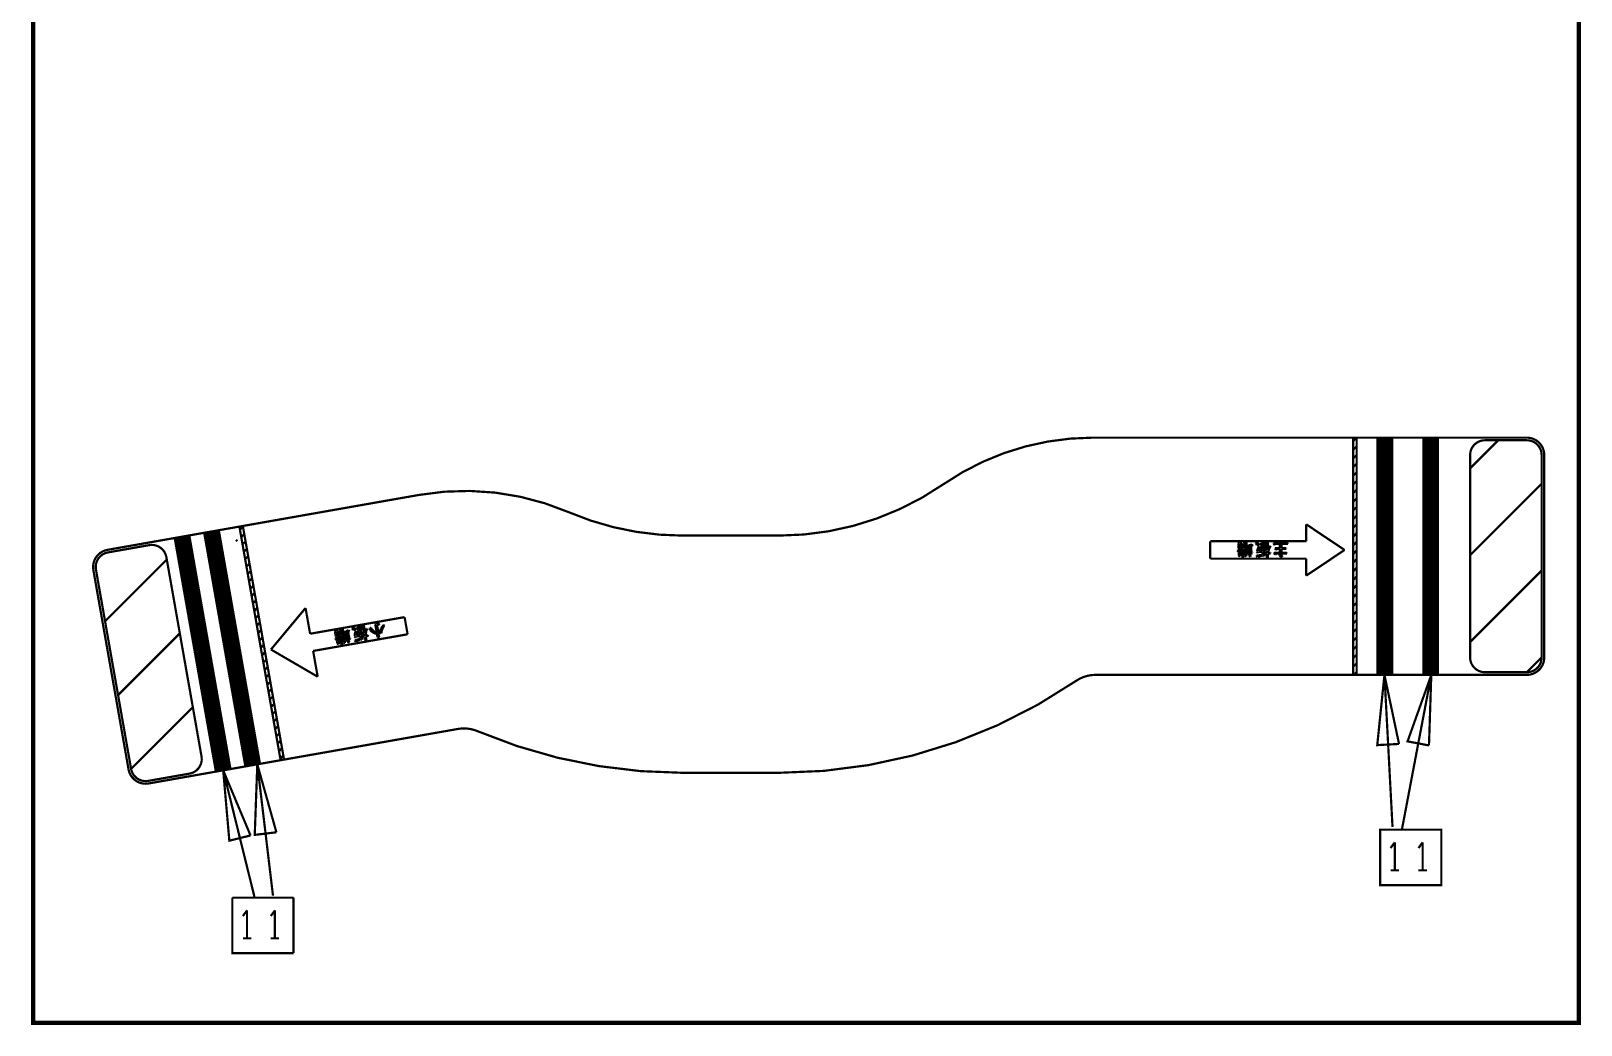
# Model space of a CAD drawing. Header units: millimetres. Extents: x 3885 to 4350, y -149 to 182.
# Drawn here: x 4070.6 to 4159.5, y -80.2 to -23.3 of the extents above; entities that cross this region are included whole.
import ezdxf

# ---------------------------------------------------------------- set-up
doc = ezdxf.new("R2010")
doc.units = ezdxf.units.MM
doc.header["$LTSCALE"] = 23.1
doc.layers.get('0').update_dxf_attribs({"linetype": 'CONTINUOUS'})

msp = doc.modelspace()

# ---------------------------------------------------------------- linework, layer by layer
for points, const_width in [([(4070.768, 45.989), (4159.372, 45.989), (4159.372, -80.121), (4070.768, -80.121)], 0.254), ([(4151.492, -72.228), (4147.982, -72.228), (4147.982, -69.047), (4151.492, -69.047)], 0.127)]:
    msp.add_lwpolyline(points, close=True, dxfattribs=dict(const_width=const_width))
at = {"const_width": 0.127}
for points in [[(4131.522, -46.575, 0.152261), (4122.942, -49.25)], [(4153.992, -46.725, 0.414303), (4153.142, -47.575)], [(4157.393, -47.575, 0.414216), (4156.393, -46.575)], [(4157.242, -47.575, 0.414216), (4156.393, -46.725)], [(4156.393, -60.175, 0.414215), (4157.393, -59.175), (4157.393, -47.575)], [(4101.467, -50.848, 0.145888), (4092.897, -49.857)], [(4113.508, -52.191, 0.152262), (4122.941, -49.25)], [(4101.468, -50.849, 0.101578), (4108.008, -52.191)], [(4075.027, -53.007, 0.414216), (4074.216, -54.166)], [(4075.054, -53.155, 0.414216), (4074.364, -54.14)], [(4078.402, -53.428, 0.414216), (4077.417, -52.738)], [(4153.142, -59.175, 0.414216), (4153.992, -60.025)], [(4156.393, -60.025, 0.414304), (4157.242, -59.175)], [(4156.393, -60.175), (4131.678, -60.175, 0.151027), (4130.549, -60.524)], [(4113.508, -65.791, 0.151012), (4130.548, -60.524)], [(4096.239, -63.404, 0.144723), (4095.112, -63.276)], [(4096.237, -63.403, 0.10043), (4108.008, -65.791)], [(4079.727, -65.837, 0.41413), (4080.416, -64.852)], [(4076.231, -65.59, 0.414216), (4077.389, -66.401)], [(4076.378, -65.564, 0.414216), (4077.363, -66.253)]]:
    msp.add_lwpolyline(points, format="xyb", dxfattribs=at)
for points in [[(4156.393, -46.575), (4131.522, -46.575)], [(4146.435, -46.575), (4146.435, -60.175)], [(4146.636, -46.575), (4146.435, -46.775)], [(4146.636, -47.073), (4146.435, -47.272)], [(4146.636, -60.175), (4146.636, -46.575)], [(4147.832, -60.175), (4147.832, -46.575)], [(4147.854, -46.575), (4147.854, -60.175)], [(4147.854, -46.593), (4148.654, -47.393)], [(4147.854, -46.692), (4148.654, -47.492)], [(4147.854, -46.792), (4148.654, -47.592)], [(4147.854, -46.891), (4148.654, -47.692)], [(4147.854, -46.991), (4148.654, -47.791)], [(4147.854, -47.091), (4148.654, -47.891)], [(4147.936, -46.575), (4148.654, -47.293)], [(4148.035, -46.575), (4148.654, -47.194)], [(4148.135, -46.575), (4148.654, -47.094)], [(4148.235, -46.575), (4148.654, -46.995)], [(4148.334, -46.575), (4148.654, -46.895)], [(4148.434, -46.575), (4148.654, -46.795)], [(4148.533, -46.575), (4148.654, -46.696)], [(4148.633, -46.575), (4148.654, -46.596)], [(4148.654, -60.175), (4148.654, -46.575)], [(4148.676, -60.175), (4148.676, -46.575)], [(4150.459, -46.575), (4150.459, -60.175)], [(4150.481, -60.175), (4150.481, -46.575)], [(4150.481, -46.631), (4151.281, -47.431)], [(4150.481, -46.731), (4151.281, -47.53)], [(4150.481, -46.83), (4151.281, -47.63)], [(4150.481, -46.93), (4151.281, -47.73)], [(4150.481, -47.029), (4151.281, -47.829)], [(4150.481, -47.129), (4151.281, -47.929)], [(4150.524, -46.575), (4151.281, -47.331)], [(4150.624, -46.575), (4151.281, -47.232)], [(4150.724, -46.575), (4151.281, -47.132)], [(4150.823, -46.575), (4151.281, -47.033)], [(4150.923, -46.575), (4151.281, -46.933)], [(4151.022, -46.575), (4151.281, -46.834)], [(4151.122, -46.575), (4151.281, -46.734)], [(4151.221, -46.575), (4151.281, -46.634)], [(4151.281, -46.575), (4151.281, -60.175)], [(4151.303, -46.575), (4151.303, -60.175)], [(4154.758, -46.725), (4153.142, -48.341)], [(4156.393, -46.725), (4153.992, -46.725)], [(4146.636, -47.57), (4146.435, -47.77)], [(4147.854, -47.19), (4148.654, -47.99)], [(4147.854, -47.29), (4148.654, -48.09)], [(4147.854, -47.389), (4148.654, -48.189)], [(4147.854, -47.489), (4148.654, -48.289)], [(4147.854, -47.588), (4148.654, -48.388)], [(4147.854, -47.688), (4148.654, -48.488)], [(4147.854, -47.788), (4148.654, -48.588)], [(4147.854, -47.887), (4148.654, -48.687)], [(4147.854, -47.987), (4148.654, -48.787)], [(4150.481, -47.228), (4151.281, -48.028)], [(4150.481, -47.328), (4151.281, -48.128)], [(4150.481, -47.427), (4151.281, -48.227)], [(4150.481, -47.527), (4151.281, -48.327)], [(4150.481, -47.626), (4151.281, -48.427)], [(4150.481, -47.726), (4151.281, -48.526)], [(4150.481, -47.826), (4151.281, -48.626)], [(4150.481, -47.925), (4151.281, -48.725)], [(4150.481, -48.025), (4151.281, -48.825)], [(4153.142, -59.175), (4153.142, -47.575)], [(4157.242, -59.175), (4157.242, -47.575)], [(4146.636, -48.068), (4146.435, -48.268)], [(4146.636, -48.566), (4146.435, -48.766)], [(4147.854, -48.086), (4148.654, -48.886)], [(4147.854, -48.186), (4148.654, -48.986)], [(4147.854, -48.285), (4148.654, -49.085)], [(4147.854, -48.385), (4148.654, -49.185)], [(4147.854, -48.485), (4148.654, -49.284)], [(4147.854, -48.584), (4148.654, -49.384)], [(4147.854, -48.684), (4148.654, -49.483)], [(4147.854, -48.783), (4148.654, -49.583)], [(4147.854, -48.883), (4148.654, -49.683)], [(4150.481, -48.124), (4151.281, -48.924)], [(4150.481, -48.224), (4151.281, -49.024)], [(4150.481, -48.323), (4151.281, -49.124)], [(4150.481, -48.423), (4151.281, -49.223)], [(4150.481, -48.523), (4151.281, -49.323)], [(4150.481, -48.622), (4151.281, -49.422)], [(4150.481, -48.722), (4151.281, -49.522)], [(4150.481, -48.821), (4151.281, -49.621)], [(4150.481, -48.921), (4151.281, -49.721)], [(4146.636, -49.064), (4146.435, -49.264)], [(4146.636, -49.561), (4146.435, -49.762)], [(4147.854, -48.982), (4148.654, -49.782)], [(4147.854, -49.082), (4148.654, -49.882)], [(4147.854, -49.181), (4148.654, -49.981)], [(4147.854, -49.281), (4148.654, -50.081)], [(4147.854, -49.381), (4148.654, -50.18)], [(4147.854, -49.48), (4148.654, -50.28)], [(4147.854, -49.579), (4148.654, -50.38)], [(4147.854, -49.679), (4148.654, -50.479)], [(4147.854, -49.779), (4148.654, -50.579)], [(4150.481, -49.02), (4151.281, -49.82)], [(4150.481, -49.12), (4151.281, -49.92)], [(4150.481, -49.22), (4151.281, -50.019)], [(4150.481, -49.319), (4151.281, -50.119)], [(4150.481, -49.419), (4151.281, -50.219)], [(4150.481, -49.518), (4151.281, -50.318)], [(4150.481, -49.618), (4151.281, -50.418)], [(4150.481, -49.717), (4151.281, -50.517)], [(4150.481, -49.817), (4151.281, -50.617)], [(4157.242, -49.219), (4153.142, -53.319)], [(4092.897, -49.857), (4075.027, -53.007)], [(4146.636, -50.059), (4146.435, -50.259)], [(4146.636, -50.557), (4146.435, -50.757)], [(4147.854, -49.878), (4148.654, -50.678)], [(4147.854, -49.978), (4148.654, -50.778)], [(4147.854, -50.077), (4148.654, -50.877)], [(4147.854, -50.177), (4148.654, -50.977)], [(4147.854, -50.276), (4148.654, -51.077)], [(4147.854, -50.376), (4148.654, -51.176)], [(4147.854, -50.476), (4148.654, -51.276)], [(4147.854, -50.575), (4148.654, -51.375)], [(4147.854, -50.675), (4148.654, -51.475)], [(4150.481, -49.917), (4151.281, -50.716)], [(4150.481, -50.016), (4151.281, -50.816)], [(4150.481, -50.116), (4151.281, -50.916)], [(4150.481, -50.215), (4151.281, -51.015)], [(4150.481, -50.315), (4151.281, -51.115)], [(4150.481, -50.414), (4151.281, -51.214)], [(4150.481, -50.514), (4151.281, -51.314)], [(4150.481, -50.613), (4151.281, -51.413)], [(4145.943, -53.015), (4143.746, -51.542)], [(4143.746, -51.542), (4143.746, -52.515)], [(4146.636, -51.055), (4146.435, -51.255)], [(4146.636, -51.553), (4146.435, -51.753)], [(4147.854, -50.774), (4148.654, -51.574)], [(4147.854, -50.874), (4148.654, -51.674)], [(4147.854, -50.973), (4148.654, -51.774)], [(4147.854, -51.073), (4148.654, -51.873)], [(4147.854, -51.173), (4148.654, -51.973)], [(4147.854, -51.272), (4148.654, -52.072)], [(4147.854, -51.372), (4148.654, -52.172)], [(4147.854, -51.471), (4148.654, -52.271)], [(4147.854, -51.571), (4148.654, -52.371)], [(4150.481, -50.713), (4151.281, -51.513)], [(4150.481, -50.812), (4151.281, -51.613)], [(4150.481, -50.912), (4151.281, -51.712)], [(4150.481, -51.012), (4151.281, -51.812)], [(4150.481, -51.111), (4151.281, -51.911)], [(4150.481, -51.211), (4151.281, -52.011)], [(4150.481, -51.31), (4151.281, -52.11)], [(4150.481, -51.41), (4151.281, -52.21)], [(4150.481, -51.509), (4151.281, -52.309)], [(4078.878, -52.329), (4081.24, -65.722)], [(4081.264, -65.718), (4078.903, -52.324)], [(4078.913, -52.322), (4079.886, -53.295)], [(4078.921, -52.43), (4079.908, -53.416)], [(4078.998, -52.307), (4079.865, -53.174)], [(4079.083, -52.292), (4079.844, -53.053)], [(4079.167, -52.278), (4079.822, -52.933)], [(4079.252, -52.263), (4079.801, -52.812)], [(4079.337, -52.248), (4079.78, -52.691)], [(4079.421, -52.233), (4079.758, -52.57)], [(4079.506, -52.218), (4079.737, -52.449)], [(4079.591, -52.203), (4079.716, -52.328)], [(4079.675, -52.188), (4079.694, -52.207)], [(4082.052, -65.579), (4079.69, -52.185)], [(4079.715, -52.181), (4082.076, -65.574)], [(4080.57, -52.03), (4082.931, -65.424)], [(4082.956, -65.419), (4080.594, -52.026)], [(4080.606, -52.024), (4081.577, -52.995)], [(4080.612, -52.13), (4081.599, -53.116)], [(4080.634, -52.251), (4081.62, -53.237)], [(4080.655, -52.371), (4081.641, -53.358)], [(4080.691, -52.009), (4081.556, -52.874)], [(4080.775, -51.994), (4081.535, -52.753)], [(4080.86, -51.979), (4081.513, -52.632)], [(4080.945, -51.964), (4081.492, -52.511)], [(4081.029, -51.949), (4081.471, -52.391)], [(4081.114, -51.934), (4081.449, -52.27)], [(4081.199, -51.919), (4081.428, -52.149)], [(4081.283, -51.905), (4081.407, -52.028)], [(4081.368, -51.89), (4081.386, -51.907)], [(4083.743, -65.281), (4081.382, -51.887)], [(4081.406, -51.883), (4083.768, -65.276)], [(4082.393, -52.431), (4082.473, -52.511)], [(4084.95, -65.068), (4082.588, -51.674)], [(4082.792, -51.678), (4082.619, -51.85)], [(4082.866, -52.101), (4082.694, -52.273)], [(4082.785, -51.64), (4085.147, -65.033)], [(4113.508, -52.191), (4108.008, -52.191)], [(4146.636, -52.051), (4146.435, -52.251)], [(4147.854, -51.67), (4148.654, -52.47)], [(4147.854, -51.77), (4148.654, -52.57)], [(4147.854, -51.87), (4148.654, -52.669)], [(4147.854, -51.969), (4148.654, -52.769)], [(4147.854, -52.069), (4148.654, -52.869)], [(4147.854, -52.168), (4148.654, -52.968)], [(4147.854, -52.268), (4148.654, -53.068)], [(4147.854, -52.367), (4148.654, -53.167)], [(4147.854, -52.467), (4148.654, -53.267)], [(4150.481, -51.609), (4151.281, -52.409)], [(4150.481, -51.709), (4151.281, -52.509)], [(4150.481, -51.808), (4151.281, -52.608)], [(4150.481, -51.908), (4151.281, -52.708)], [(4150.481, -52.007), (4151.281, -52.807)], [(4150.481, -52.107), (4151.281, -52.907)], [(4150.481, -52.206), (4151.281, -53.006)], [(4150.481, -52.306), (4151.281, -53.106)], [(4150.481, -52.406), (4151.281, -53.206)], [(4077.417, -52.738), (4075.054, -53.155)], [(4078.943, -52.551), (4079.929, -53.537)], [(4078.964, -52.671), (4079.95, -53.658)], [(4078.985, -52.792), (4079.971, -53.779)], [(4079.006, -52.913), (4079.993, -53.9)], [(4079.028, -53.034), (4080.014, -54.02)], [(4079.049, -53.155), (4080.035, -54.141)], [(4079.07, -53.276), (4080.057, -54.262)], [(4080.676, -52.492), (4081.662, -53.478)], [(4080.697, -52.613), (4081.684, -53.599)], [(4080.719, -52.734), (4081.705, -53.72)], [(4080.74, -52.855), (4081.726, -53.841)], [(4080.761, -52.976), (4081.748, -53.962)], [(4080.783, -53.097), (4081.769, -54.083)], [(4080.804, -53.218), (4081.79, -54.204)], [(4080.826, -53.338), (4081.812, -54.325)], [(4082.941, -52.524), (4082.768, -52.697)], [(4083.016, -52.947), (4082.843, -53.12)], [(4083.09, -53.37), (4082.918, -53.543)], [(4143.746, -52.515), (4138.246, -52.515)], [(4138.246, -53.515), (4138.246, -52.515)], [(4139.792, -53.055), (4139.808, -53.039)], [(4139.871, -53.134), (4139.792, -53.055)], [(4139.808, -53.039), (4140.093, -53.039)], [(4139.839, -52.928), (4139.855, -52.896)], [(4139.903, -52.991), (4139.839, -52.928)], [(4139.855, -52.642), (4139.887, -52.595)], [(4139.855, -52.896), (4139.855, -52.642)], [(4139.855, -53.325), (4139.871, -53.309)], [(4139.855, -53.341), (4139.855, -53.325)], [(4139.951, -53.388), (4139.855, -53.341)], [(4139.887, -53.134), (4139.871, -53.134)], [(4139.871, -53.309), (4139.887, -53.166)], [(4139.887, -52.595), (4139.935, -52.547)], [(4139.919, -53.087), (4139.887, -53.134)], [(4139.887, -53.166), (4139.935, -53.134)], [(4139.919, -52.991), (4139.903, -52.991)], [(4139.935, -52.944), (4139.919, -52.991)], [(4140.363, -53.087), (4139.919, -53.087)], [(4139.935, -52.547), (4139.966, -52.547)], [(4139.935, -52.674), (4139.951, -52.658)], [(4139.935, -52.912), (4139.935, -52.674)], [(4140.014, -52.912), (4139.935, -52.912)], [(4140.125, -52.944), (4139.935, -52.944)], [(4139.935, -53.134), (4139.951, -53.134)], [(4139.951, -52.658), (4140.014, -52.658)], [(4139.951, -53.134), (4139.966, -53.166)], [(4140.062, -53.198), (4139.951, -53.198)], [(4139.951, -53.198), (4139.951, -53.388)], [(4139.966, -52.547), (4139.966, -52.595)], [(4139.966, -52.595), (4140.03, -52.626)], [(4139.966, -53.166), (4140.252, -53.166)], [(4140.014, -52.658), (4140.014, -52.912)], [(4140.03, -52.626), (4140.03, -52.642)], [(4140.03, -52.642), (4140.062, -52.642)], [(4140.046, -53.388), (4140.062, -53.356)], [(4140.062, -52.642), (4140.078, -52.658)], [(4140.062, -53.356), (4140.062, -53.198)], [(4140.078, -52.658), (4140.078, -52.912)], [(4140.078, -52.912), (4140.141, -52.912)], [(4140.093, -53.039), (4140.125, -52.944)], [(4140.141, -52.626), (4140.189, -52.595)], [(4140.141, -52.912), (4140.141, -52.626)], [(4140.236, -53.198), (4140.141, -53.198)], [(4140.141, -53.198), (4140.141, -53.452)], [(4140.189, -52.944), (4140.173, -53.039)], [(4140.173, -53.039), (4140.347, -53.039)], [(4140.189, -52.595), (4140.205, -52.61)], [(4140.252, -52.944), (4140.189, -52.944)], [(4140.205, -52.61), (4140.205, -52.912)], [(4140.205, -52.912), (4140.252, -52.912)], [(4140.22, -53.341), (4140.236, -53.309)], [(4140.316, -53.388), (4140.22, -53.341)], [(4140.236, -53.309), (4140.236, -53.198)], [(4140.252, -52.563), (4140.316, -52.547)], [(4140.252, -52.912), (4140.252, -52.563)], [(4140.332, -52.991), (4140.252, -52.944)], [(4140.252, -53.166), (4140.268, -53.134)], [(4140.268, -53.134), (4140.332, -53.182)], [(4140.316, -52.547), (4140.332, -52.563)], [(4140.332, -53.182), (4140.316, -53.214)], [(4140.316, -53.214), (4140.316, -53.388)], [(4140.332, -52.563), (4140.332, -52.991)], [(4140.332, -52.801), (4140.633, -52.69)], [(4140.474, -52.801), (4140.332, -52.833)], [(4140.332, -53.182), (4140.649, -53.182)], [(4140.379, -53.261), (4140.332, -53.182)], [(4140.347, -53.039), (4140.363, -53.087)], [(4140.347, -53.103), (4140.379, -53.055)], [(4140.347, -53.118), (4140.347, -53.103)], [(4140.443, -53.166), (4140.347, -53.118)], [(4140.379, -53.055), (4140.474, -52.801)], [(4140.411, -53.214), (4140.379, -53.261)], [(4140.665, -53.214), (4140.411, -53.214)], [(4140.506, -52.801), (4140.443, -53.166)], [(4140.459, -53.261), (4140.49, -53.214)], [(4140.459, -53.341), (4140.459, -53.261)], [(4140.554, -53.404), (4140.459, -53.341)], [(4140.681, -52.785), (4140.506, -52.801)], [(4140.506, -53.214), (4140.522, -53.229)], [(4140.522, -52.88), (4140.554, -52.833)], [(4140.522, -52.96), (4140.522, -52.88)], [(4140.554, -53.039), (4140.522, -52.96)], [(4140.522, -53.229), (4140.522, -53.245)], [(4140.522, -53.245), (4140.554, -53.341)], [(4140.554, -52.833), (4140.57, -52.817)], [(4140.601, -53.134), (4140.554, -53.039)], [(4140.554, -53.341), (4140.57, -53.404)], [(4140.57, -52.817), (4140.601, -52.849)], [(4140.601, -52.849), (4140.601, -53.055)], [(4140.601, -53.055), (4140.617, -53.118)], [(4140.617, -53.134), (4140.601, -53.134)], [(4140.617, -53.118), (4140.617, -53.134)], [(4140.633, -52.69), (4140.681, -52.785)], [(4140.649, -53.182), (4140.665, -53.214)], [(4140.839, -52.658), (4140.871, -52.642)], [(4140.839, -52.674), (4140.839, -52.658)], [(4140.919, -52.706), (4140.839, -52.674)], [(4140.871, -52.642), (4140.903, -52.61)], [(4140.887, -53.341), (4141.236, -53.293)], [(4140.887, -53.356), (4140.887, -53.341)], [(4140.935, -53.42), (4140.887, -53.356)], [(4140.903, -52.61), (4140.919, -52.579)], [(4140.903, -53.103), (4140.935, -53.071)], [(4140.966, -53.182), (4140.903, -53.103)], [(4140.919, -52.579), (4141.078, -52.722)], [(4140.982, -52.737), (4140.919, -52.706)], [(4140.935, -53.071), (4140.966, -52.944), (4140.998, -52.864)], [(4141.236, -53.325), (4140.951, -53.42)], [(4140.982, -53.182), (4140.966, -53.182)], [(4141.046, -52.785), (4140.982, -52.737)], [(4141.014, -53.134), (4140.982, -53.182)], [(4140.998, -52.864), (4141.046, -52.785)], [(4141.236, -53.134), (4141.014, -53.134)], [(4141.03, -53.087), (4141.046, -52.976)], [(4141.173, -53.087), (4141.03, -53.087)], [(4141.046, -52.976), (4141.062, -52.912)], [(4141.062, -52.912), (4141.093, -52.849)], [(4141.078, -52.722), (4141.205, -52.626)], [(4141.093, -52.849), (4141.125, -52.912), (4141.173, -53.023)], [(4141.205, -52.706), (4141.141, -52.785)], [(4141.141, -52.785), (4141.173, -52.864)], [(4141.173, -52.864), (4141.189, -52.944), (4141.205, -53.087)], [(4141.173, -53.023), (4141.173, -53.087)], [(4141.205, -52.626), (4141.316, -52.595)], [(4141.284, -52.658), (4141.205, -52.706)], [(4141.205, -53.087), (4141.236, -53.087)], [(4141.236, -53.087), (4141.252, -52.88)], [(4141.236, -53.293), (4141.236, -53.134)], [(4141.316, -53.372), (4141.236, -53.325)], [(4141.252, -52.88), (4141.316, -52.722)], [(4141.395, -52.595), (4141.284, -52.658)], [(4141.316, -52.595), (4141.395, -52.579)], [(4141.316, -52.722), (4141.395, -52.626)], [(4141.332, -52.817), (4141.316, -52.944)], [(4141.316, -52.944), (4141.316, -53.372)], [(4141.379, -52.722), (4141.332, -52.817)], [(4141.332, -52.96), (4141.347, -52.928)], [(4141.363, -53.023), (4141.332, -52.96)], [(4141.332, -53.198), (4141.332, -53.182)], [(4141.332, -53.182), (4141.474, -53.182)], [(4141.379, -53.261), (4141.332, -53.198)], [(4141.347, -52.928), (4141.379, -52.912)], [(4141.411, -53.055), (4141.363, -53.023)], [(4141.459, -52.61), (4141.379, -52.722)], [(4141.379, -52.912), (4141.395, -52.912)], [(4141.395, -53.261), (4141.379, -53.261)], [(4141.395, -52.626), (4141.443, -52.579)], [(4141.411, -52.579), (4141.395, -52.595)], [(4141.395, -52.579), (4141.411, -52.579)], [(4141.395, -52.912), (4141.411, -52.944)], [(4141.427, -53.214), (4141.395, -53.261)], [(4141.411, -52.944), (4141.427, -52.991)], [(4141.474, -53.071), (4141.411, -53.055)], [(4141.427, -52.991), (4141.474, -53.039)], [(4141.474, -53.214), (4141.427, -53.214)], [(4141.443, -52.579), (4141.459, -52.595)], [(4141.443, -53.404), (4141.474, -53.356)], [(4141.459, -52.595), (4141.459, -52.61)], [(4141.474, -52.579), (4141.538, -52.547)], [(4141.474, -53.039), (4141.474, -52.579)], [(4141.474, -53.182), (4141.474, -53.071)], [(4141.474, -53.356), (4141.474, -53.214)], [(4141.538, -52.547), (4141.554, -52.563)], [(4141.554, -52.563), (4141.554, -52.991)], [(4141.554, -52.991), (4141.601, -52.896)], [(4141.585, -53.055), (4141.554, -53.182)], [(4141.554, -53.182), (4141.697, -53.182)], [(4141.554, -53.214), (4141.554, -53.452)], [(4141.712, -53.214), (4141.554, -53.214)], [(4141.633, -52.928), (4141.585, -53.055)], [(4141.601, -52.896), (4141.697, -52.785)], [(4141.712, -52.785), (4141.633, -52.928)], [(4141.697, -52.785), (4141.712, -52.785)], [(4141.697, -53.182), (4141.712, -53.214)], [(4141.855, -52.626), (4141.871, -52.61)], [(4141.935, -52.722), (4141.855, -52.626)], [(4141.871, -52.61), (4142.681, -52.61)], [(4141.887, -53.198), (4141.903, -53.182)], [(4141.966, -53.277), (4141.887, -53.198)], [(4141.903, -53.182), (4142.236, -53.182)], [(4141.951, -52.722), (4141.935, -52.722)], [(4141.998, -52.658), (4141.951, -52.722)], [(4141.951, -52.928), (4141.966, -52.912)], [(4142.014, -53.007), (4141.951, -52.928)], [(4141.966, -52.912), (4142.236, -52.912)], [(4141.982, -53.277), (4141.966, -53.277)], [(4142.046, -53.214), (4141.982, -53.277)], [(4142.236, -52.658), (4141.998, -52.658)], [(4142.03, -53.007), (4142.014, -53.007)], [(4142.078, -52.944), (4142.03, -53.007)], [(4142.649, -53.214), (4142.046, -53.214)], [(4142.236, -52.944), (4142.078, -52.944)], [(4142.22, -53.277), (4142.252, -53.245)], [(4142.22, -53.341), (4142.22, -53.277)], [(4142.236, -53.356), (4142.22, -53.341)], [(4142.236, -52.912), (4142.236, -52.658)], [(4142.236, -53.182), (4142.236, -52.944)], [(4142.363, -53.436), (4142.284, -53.388), (4142.236, -53.356)], [(4142.252, -53.245), (4142.284, -53.229)], [(4142.284, -53.229), (4142.3, -53.245)], [(4142.3, -53.245), (4142.316, -53.277)], [(4142.316, -53.277), (4142.332, -53.325)], [(4142.332, -52.658), (4142.332, -52.912)], [(4142.697, -52.658), (4142.332, -52.658)], [(4142.332, -52.912), (4142.601, -52.912)], [(4142.332, -52.944), (4142.332, -53.182)], [(4142.601, -52.944), (4142.332, -52.944)], [(4142.332, -53.182), (4142.633, -53.182)], [(4142.332, -53.325), (4142.379, -53.42)], [(4142.601, -52.912), (4142.601, -52.944)], [(4142.633, -53.182), (4142.649, -53.214)], [(4142.681, -52.61), (4142.697, -52.658)], [(4145.943, -53.015), (4143.746, -54.489)], [(4146.636, -52.548), (4146.435, -52.748)], [(4146.636, -53.046), (4146.435, -53.246)], [(4147.854, -52.567), (4148.654, -53.366)], [(4147.854, -52.666), (4148.654, -53.466)], [(4147.854, -52.766), (4148.654, -53.566)], [(4147.854, -52.865), (4148.654, -53.665)], [(4147.854, -52.965), (4148.654, -53.765)], [(4147.854, -53.064), (4148.654, -53.864)], [(4147.854, -53.164), (4148.654, -53.964)], [(4147.854, -53.263), (4148.654, -54.063)], [(4147.854, -53.363), (4148.654, -54.163)], [(4150.481, -52.505), (4151.281, -53.305)], [(4150.481, -52.605), (4151.281, -53.404)], [(4150.481, -52.704), (4151.281, -53.504)], [(4150.481, -52.804), (4151.281, -53.604)], [(4150.481, -52.903), (4151.281, -53.703)], [(4150.481, -53.003), (4151.281, -53.803)], [(4150.481, -53.102), (4151.281, -53.902)], [(4150.481, -53.202), (4151.281, -54.002)], [(4150.481, -53.302), (4151.281, -54.101)], [(4076.231, -65.59), (4074.216, -54.166)], [(4076.378, -65.564), (4074.364, -54.14)], [(4078.425, -53.561), (4074.886, -57.1)], [(4080.416, -64.852), (4078.402, -53.428)], [(4079.092, -53.397), (4080.078, -54.383)], [(4079.113, -53.518), (4080.099, -54.504)], [(4079.134, -53.638), (4080.121, -54.625)], [(4079.156, -53.759), (4080.142, -54.746)], [(4079.177, -53.88), (4080.163, -54.867)], [(4079.198, -54.001), (4080.184, -54.987)], [(4079.219, -54.122), (4080.206, -55.108)], [(4079.241, -54.243), (4080.227, -55.229)], [(4080.847, -53.459), (4081.833, -54.445)], [(4080.868, -53.58), (4081.854, -54.566)], [(4080.89, -53.701), (4081.876, -54.687)], [(4080.911, -53.822), (4081.897, -54.808)], [(4080.932, -53.943), (4081.918, -54.929)], [(4080.953, -54.064), (4081.94, -55.05)], [(4080.975, -54.185), (4081.961, -55.171)], [(4083.165, -53.794), (4082.992, -53.966)], [(4083.24, -54.217), (4083.067, -54.389)], [(4143.746, -53.515), (4138.246, -53.515)], [(4140.046, -53.404), (4140.046, -53.388)], [(4140.141, -53.452), (4140.046, -53.404)], [(4140.57, -53.404), (4140.554, -53.404)], [(4140.951, -53.42), (4140.935, -53.42)], [(4141.554, -53.452), (4141.443, -53.404)], [(4142.379, -53.42), (4142.363, -53.436)], [(4143.746, -54.489), (4143.746, -53.515)], [(4146.636, -53.544), (4146.435, -53.744)], [(4146.636, -54.042), (4146.435, -54.242)], [(4147.854, -53.462), (4148.654, -54.262)], [(4147.854, -53.562), (4148.654, -54.362)], [(4147.854, -53.662), (4148.654, -54.462)], [(4147.854, -53.761), (4148.654, -54.561)], [(4147.854, -53.861), (4148.654, -54.661)], [(4147.854, -53.96), (4148.654, -54.76)], [(4147.854, -54.06), (4148.654, -54.86)], [(4147.854, -54.159), (4148.654, -54.959)], [(4147.854, -54.259), (4148.654, -55.059)], [(4150.481, -53.401), (4151.281, -54.201)], [(4150.481, -53.501), (4151.281, -54.301)], [(4150.481, -53.6), (4151.281, -54.4)], [(4150.481, -53.7), (4151.281, -54.5)], [(4150.481, -53.799), (4151.281, -54.599)], [(4150.481, -53.899), (4151.281, -54.699)], [(4150.481, -53.998), (4151.281, -54.798)], [(4150.481, -54.098), (4151.281, -54.898)], [(4150.481, -54.197), (4151.281, -54.998)], [(4157.242, -54.197), (4153.142, -58.297)], [(4079.262, -54.364), (4080.248, -55.35)], [(4079.283, -54.484), (4080.27, -55.471)], [(4079.305, -54.605), (4080.291, -55.592)], [(4079.326, -54.726), (4080.312, -55.713)], [(4079.347, -54.847), (4080.334, -55.833)], [(4079.369, -54.968), (4080.355, -55.954)], [(4079.39, -55.089), (4080.376, -56.075)], [(4080.996, -54.305), (4081.982, -55.292)], [(4081.017, -54.426), (4082.004, -55.413)], [(4081.039, -54.547), (4082.025, -55.533)], [(4081.06, -54.668), (4082.046, -55.654)], [(4081.081, -54.789), (4082.068, -55.775)], [(4081.103, -54.91), (4082.089, -55.896)], [(4081.124, -55.031), (4082.11, -56.017)], [(4081.145, -55.151), (4082.131, -56.138)], [(4083.314, -54.64), (4083.141, -54.813)], [(4083.389, -55.063), (4083.216, -55.236)], [(4146.636, -54.54), (4146.435, -54.74)], [(4146.636, -55.037), (4146.435, -55.237)], [(4147.854, -54.359), (4148.654, -55.159)], [(4147.854, -54.458), (4148.654, -55.258)], [(4147.854, -54.558), (4148.654, -55.358)], [(4147.854, -54.657), (4148.654, -55.457)], [(4147.854, -54.757), (4148.654, -55.557)], [(4147.854, -54.856), (4148.654, -55.656)], [(4147.854, -54.956), (4148.654, -55.756)], [(4147.854, -55.055), (4148.654, -55.855)], [(4147.854, -55.155), (4148.654, -55.955)], [(4150.481, -54.297), (4151.281, -55.097)], [(4150.481, -54.397), (4151.281, -55.197)], [(4150.481, -54.496), (4151.281, -55.296)], [(4150.481, -54.596), (4151.281, -55.396)], [(4150.481, -54.695), (4151.281, -55.495)], [(4150.481, -54.795), (4151.281, -55.595)], [(4150.481, -54.894), (4151.281, -55.695)], [(4150.481, -54.994), (4151.281, -55.794)], [(4150.481, -55.094), (4151.281, -55.894)], [(4079.411, -55.21), (4080.398, -56.196)], [(4079.433, -55.331), (4080.419, -56.317)], [(4079.454, -55.451), (4080.44, -56.438)], [(4079.475, -55.572), (4080.462, -56.559)], [(4079.497, -55.693), (4080.483, -56.68)], [(4079.518, -55.814), (4080.504, -56.8)], [(4079.539, -55.935), (4080.526, -56.921)], [(4081.167, -55.272), (4082.153, -56.259)], [(4081.188, -55.393), (4082.174, -56.38)], [(4081.209, -55.514), (4082.195, -56.5)], [(4081.23, -55.635), (4082.217, -56.621)], [(4081.252, -55.756), (4082.238, -56.742)], [(4081.273, -55.877), (4082.259, -56.863)], [(4081.294, -55.998), (4082.281, -56.984)], [(4083.463, -55.486), (4083.291, -55.659)], [(4083.538, -55.909), (4083.365, -56.082)], [(4146.636, -55.535), (4146.435, -55.735)], [(4146.636, -56.033), (4146.435, -56.233)], [(4147.854, -55.255), (4148.654, -56.054)], [(4147.854, -55.354), (4148.654, -56.154)], [(4147.854, -55.454), (4148.654, -56.254)], [(4147.854, -55.553), (4148.654, -56.353)], [(4147.854, -55.653), (4148.654, -56.453)], [(4147.854, -55.752), (4148.654, -56.552)], [(4147.854, -55.852), (4148.654, -56.652)], [(4147.854, -55.952), (4148.654, -56.751)], [(4150.481, -55.193), (4151.281, -55.993)], [(4150.481, -55.293), (4151.281, -56.093)], [(4150.481, -55.392), (4151.281, -56.192)], [(4150.481, -55.492), (4151.281, -56.292)], [(4150.481, -55.591), (4151.281, -56.392)], [(4150.481, -55.691), (4151.281, -56.491)], [(4150.481, -55.791), (4151.281, -56.591)], [(4150.481, -55.89), (4151.281, -56.69)], [(4150.481, -55.99), (4151.281, -56.79)], [(4079.561, -56.056), (4080.547, -57.042)], [(4079.582, -56.177), (4080.568, -57.163)], [(4079.603, -56.298), (4080.59, -57.284)], [(4079.625, -56.418), (4080.611, -57.405)], [(4079.646, -56.539), (4080.632, -57.526)], [(4079.667, -56.66), (4080.653, -57.647)], [(4079.688, -56.781), (4080.675, -57.767)], [(4079.71, -56.902), (4080.696, -57.888)], [(4081.316, -56.118), (4082.302, -57.105)], [(4081.337, -56.239), (4082.323, -57.226)], [(4081.358, -56.36), (4082.345, -57.347)], [(4081.38, -56.481), (4082.366, -57.467)], [(4081.401, -56.602), (4082.387, -57.588)], [(4081.422, -56.723), (4082.408, -57.709)], [(4081.443, -56.844), (4082.43, -57.83)], [(4083.613, -56.333), (4083.44, -56.505)], [(4083.687, -56.756), (4083.515, -56.928)], [(4084.398, -58.722), (4086.38, -56.341)], [(4086.38, -56.341), (4086.641, -57.819)], [(4086.641, -57.819), (4092.057, -56.864)], [(4092.231, -57.848), (4092.057, -56.864)], [(4146.636, -56.531), (4146.435, -56.731)], [(4147.854, -56.051), (4148.654, -56.851)], [(4147.854, -56.151), (4148.654, -56.951)], [(4147.854, -56.25), (4148.654, -57.05)], [(4147.854, -56.35), (4148.654, -57.15)], [(4147.854, -56.449), (4148.654, -57.249)], [(4147.854, -56.549), (4148.654, -57.349)], [(4147.854, -56.648), (4148.654, -57.448)], [(4147.854, -56.748), (4148.654, -57.548)], [(4147.854, -56.847), (4148.654, -57.648)], [(4150.481, -56.089), (4151.281, -56.889)], [(4150.481, -56.189), (4151.281, -56.989)], [(4150.481, -56.288), (4151.281, -57.088)], [(4150.481, -56.388), (4151.281, -57.188)], [(4150.481, -56.488), (4151.281, -57.287)], [(4150.481, -56.587), (4151.281, -57.387)], [(4150.481, -56.687), (4151.281, -57.487)], [(4150.481, -56.786), (4151.281, -57.586)], [(4150.481, -56.886), (4151.281, -57.686)], [(4079.171, -57.793), (4075.632, -61.332)], [(4079.731, -57.023), (4080.717, -58.009)], [(4079.752, -57.144), (4080.739, -58.13)], [(4079.774, -57.265), (4080.76, -58.251)], [(4079.795, -57.385), (4080.781, -58.372)], [(4079.816, -57.506), (4080.803, -58.493)], [(4079.838, -57.627), (4080.824, -58.614)], [(4079.859, -57.748), (4080.845, -58.734)], [(4081.465, -56.965), (4082.451, -57.951)], [(4081.486, -57.085), (4082.472, -58.072)], [(4081.507, -57.206), (4082.494, -58.193)], [(4081.529, -57.327), (4082.515, -58.314)], [(4081.55, -57.448), (4082.536, -58.434)], [(4081.572, -57.569), (4082.558, -58.555)], [(4081.593, -57.69), (4082.579, -58.676)], [(4081.614, -57.811), (4082.6, -58.797)], [(4083.762, -57.179), (4083.589, -57.352)], [(4083.836, -57.602), (4083.664, -57.775)], [(4088.063, -57.697), (4088.086, -57.645)], [(4088.107, -57.947), (4088.063, -57.697)], [(4088.086, -57.645), (4088.125, -57.589)], [(4088.125, -57.589), (4088.156, -57.584)], [(4088.147, -57.714), (4088.16, -57.696)], [(4088.188, -57.949), (4088.147, -57.714)], [(4088.156, -57.584), (4088.164, -57.631)], [(4088.16, -57.696), (4088.222, -57.685)], [(4088.164, -57.631), (4088.232, -57.651)], [(4088.222, -57.685), (4088.266, -57.935)], [(4088.232, -57.651), (4088.235, -57.667)], [(4088.235, -57.667), (4088.266, -57.661)], [(4088.266, -57.661), (4088.284, -57.674)], [(4088.284, -57.674), (4088.329, -57.924)], [(4088.342, -57.632), (4088.383, -57.592)], [(4088.391, -57.913), (4088.342, -57.632)], [(4088.383, -57.592), (4088.401, -57.605)], [(4088.401, -57.605), (4088.454, -57.902)], [(4088.44, -57.55), (4088.5, -57.523)], [(4088.501, -57.894), (4088.44, -57.55)], [(4088.5, -57.523), (4088.518, -57.536)], [(4088.518, -57.536), (4088.593, -57.958)], [(4088.56, -57.77), (4088.837, -57.609)], [(4088.7, -57.746), (4088.565, -57.802)], [(4088.65, -58.012), (4088.7, -57.746)], [(4088.901, -57.694), (4088.732, -57.74)], [(4088.732, -57.74), (4088.732, -58.111)], [(4088.761, -57.816), (4088.784, -57.763)], [(4088.775, -57.894), (4088.761, -57.816)], [(4088.784, -57.763), (4088.797, -57.745)], [(4088.797, -57.745), (4088.834, -57.77)], [(4088.834, -57.77), (4088.869, -57.974)], [(4088.837, -57.609), (4088.901, -57.694)], [(4089.035, -57.542), (4089.063, -57.521)], [(4089.038, -57.557), (4089.035, -57.542)], [(4089.121, -57.575), (4089.038, -57.557)], [(4089.063, -57.521), (4089.089, -57.484)], [(4089.089, -57.484), (4089.099, -57.45)], [(4089.099, -57.45), (4089.28, -57.563)], [(4089.189, -57.595), (4089.121, -57.575)], [(4089.26, -57.631), (4089.189, -57.595)], [(4089.2, -57.932), (4089.21, -57.801)], [(4089.21, -57.801), (4089.227, -57.717)], [(4089.227, -57.717), (4089.26, -57.631)], [(4089.28, -57.563), (4089.389, -57.447)], [(4089.297, -57.931), (4089.293, -57.818), (4089.298, -57.753)], [(4089.298, -57.753), (4089.318, -57.685)], [(4089.318, -57.685), (4089.36, -57.742)], [(4089.403, -57.525), (4089.354, -57.614)], [(4089.354, -57.614), (4089.399, -57.687)], [(4089.36, -57.742), (4089.426, -57.843)], [(4089.389, -57.447), (4089.493, -57.396)], [(4089.399, -57.687), (4089.428, -57.762), (4089.469, -57.9)], [(4089.473, -57.464), (4089.403, -57.525)], [(4089.571, -57.383), (4089.473, -57.464)], [(4089.48, -57.689), (4089.515, -57.522)], [(4089.5, -57.895), (4089.48, -57.689)], [(4089.493, -57.396), (4089.568, -57.367)], [(4089.515, -57.522), (4089.577, -57.414)], [(4089.577, -57.51), (4089.547, -57.613)], [(4089.547, -57.613), (4089.553, -57.74)], [(4089.553, -57.74), (4089.628, -58.162)], [(4089.568, -57.367), (4089.584, -57.364)], [(4089.584, -57.364), (4089.571, -57.383)], [(4089.572, -57.753), (4089.582, -57.719)], [(4089.614, -57.81), (4089.572, -57.753)], [(4089.577, -57.414), (4089.615, -57.359)], [(4089.636, -57.387), (4089.577, -57.51)], [(4089.582, -57.719), (4089.611, -57.698)], [(4089.611, -57.698), (4089.626, -57.695)], [(4089.666, -57.833), (4089.614, -57.81)], [(4089.615, -57.359), (4089.633, -57.372)], [(4089.626, -57.695), (4089.647, -57.724)], [(4089.633, -57.372), (4089.636, -57.387)], [(4089.646, -57.353), (4089.703, -57.311), (4089.722, -57.324)], [(4089.726, -57.807), (4089.646, -57.353)], [(4089.647, -57.724), (4089.671, -57.768)], [(4089.671, -57.768), (4089.726, -57.807)], [(4089.722, -57.324), (4089.796, -57.746)], [(4089.796, -57.746), (4089.827, -57.644)], [(4089.827, -57.644), (4089.901, -57.518)], [(4089.838, -57.803), (4089.829, -57.934)], [(4089.863, -57.67), (4089.838, -57.803)], [(4089.917, -57.515), (4089.863, -57.67)], [(4089.901, -57.518), (4089.917, -57.515)], [(4090.05, -57.54), (4090.073, -57.488)], [(4090.061, -57.603), (4090.05, -57.54)], [(4090.116, -57.641), (4090.061, -57.603)], [(4090.073, -57.488), (4090.104, -57.482), (4090.138, -57.492)], [(4090.229, -57.734), (4090.116, -57.641)], [(4090.138, -57.492), (4090.183, -57.565)], [(4090.183, -57.565), (4090.341, -57.73)], [(4090.423, -57.829), (4090.229, -57.734)], [(4090.341, -57.73), (4090.433, -57.795)], [(4090.379, -57.305), (4090.4, -57.237)], [(4090.495, -57.961), (4090.379, -57.305)], [(4090.4, -57.237), (4090.469, -57.176)], [(4090.436, -57.81), (4090.423, -57.829)], [(4090.433, -57.795), (4090.436, -57.81)], [(4090.469, -57.176), (4090.485, -57.173)], [(4090.616, -57.279), (4090.476, -57.304)], [(4090.476, -57.304), (4090.605, -58.038)], [(4090.485, -57.173), (4090.493, -57.22)], [(4090.493, -57.22), (4090.546, -57.243)], [(4090.546, -57.243), (4090.629, -57.26)], [(4090.6, -57.733), (4090.626, -57.696)], [(4090.603, -57.749), (4090.6, -57.733)], [(4090.707, -57.795), (4090.603, -57.749)], [(4090.629, -57.26), (4090.616, -57.279)], [(4090.626, -57.696), (4090.707, -57.521)], [(4090.707, -57.521), (4090.782, -57.395)], [(4090.723, -57.792), (4090.707, -57.795)], [(4090.736, -57.774), (4090.723, -57.792)], [(4090.745, -57.643), (4090.736, -57.774)], [(4090.814, -57.486), (4090.745, -57.643)], [(4090.782, -57.395), (4090.865, -57.316)], [(4090.899, -57.326), (4090.814, -57.486)], [(4090.865, -57.316), (4090.88, -57.313)], [(4090.88, -57.313), (4090.899, -57.326)], [(4146.636, -57.029), (4146.435, -57.229)], [(4146.636, -57.526), (4146.435, -57.726)], [(4147.854, -56.947), (4148.654, -57.747)], [(4147.854, -57.047), (4148.654, -57.847)], [(4147.854, -57.146), (4148.654, -57.946)], [(4147.854, -57.246), (4148.654, -58.046)], [(4147.854, -57.345), (4148.654, -58.145)], [(4147.854, -57.445), (4148.654, -58.245)], [(4147.854, -57.544), (4148.654, -58.345)], [(4147.854, -57.644), (4148.654, -58.444)], [(4147.854, -57.744), (4148.654, -58.544)], [(4150.481, -56.985), (4151.281, -57.785)], [(4150.481, -57.085), (4151.281, -57.885)], [(4150.481, -57.185), (4151.281, -57.984)], [(4150.481, -57.284), (4151.281, -58.084)], [(4150.481, -57.383), (4151.281, -58.183)], [(4150.481, -57.483), (4151.281, -58.283)], [(4150.481, -57.583), (4151.281, -58.383)], [(4150.481, -57.682), (4151.281, -58.482)], [(4150.481, -57.782), (4151.281, -58.582)], [(4079.88, -57.869), (4080.867, -58.855)], [(4079.902, -57.99), (4080.888, -58.976)], [(4079.923, -58.111), (4080.909, -59.097)], [(4079.944, -58.232), (4080.93, -59.218)], [(4079.965, -58.352), (4080.952, -59.339)], [(4079.987, -58.473), (4080.973, -59.46)], [(4080.008, -58.594), (4080.994, -59.58)], [(4081.636, -57.932), (4082.622, -58.918)], [(4081.657, -58.052), (4082.643, -59.039)], [(4081.678, -58.173), (4082.664, -59.16)], [(4081.699, -58.294), (4082.686, -59.281)], [(4081.721, -58.415), (4082.707, -59.401)], [(4081.742, -58.536), (4082.728, -59.522)], [(4081.763, -58.657), (4082.75, -59.643)], [(4083.911, -58.026), (4083.738, -58.198)], [(4083.986, -58.449), (4083.813, -58.621)], [(4086.815, -58.804), (4092.231, -57.848)], [(4088.072, -58.114), (4088.085, -58.096)], [(4088.164, -58.179), (4088.072, -58.114)], [(4088.085, -58.096), (4088.366, -58.046)], [(4088.097, -57.981), (4088.107, -57.947)], [(4088.17, -58.033), (4088.097, -57.981)], [(4088.18, -58.176), (4088.164, -58.179)], [(4088.186, -58.03), (4088.17, -58.033)], [(4088.203, -58.124), (4088.18, -58.176)], [(4088.182, -58.369), (4088.194, -58.351)], [(4088.184, -58.385), (4088.182, -58.369)], [(4088.286, -58.415), (4088.184, -58.385)], [(4088.185, -58.207), (4088.227, -58.168)], [(4088.194, -58.351), (4088.185, -58.207)], [(4088.194, -57.98), (4088.186, -58.03)], [(4088.266, -57.935), (4088.188, -57.949)], [(4088.381, -57.947), (4088.194, -57.98)], [(4088.64, -58.046), (4088.203, -58.124)], [(4088.227, -58.168), (4088.242, -58.165)], [(4088.242, -58.165), (4088.263, -58.193)], [(4088.363, -58.208), (4088.253, -58.227)], [(4088.253, -58.227), (4088.286, -58.415)], [(4088.263, -58.193), (4088.545, -58.144)], [(4088.329, -57.924), (4088.391, -57.913)], [(4088.39, -58.365), (4088.363, -58.208)], [(4088.366, -58.046), (4088.381, -57.947)], [(4088.38, -58.399), (4088.39, -58.365)], [(4088.383, -58.414), (4088.38, -58.399)], [(4088.485, -58.445), (4088.383, -58.414)], [(4088.535, -58.178), (4088.441, -58.194)], [(4088.441, -58.194), (4088.485, -58.445)], [(4088.506, -57.925), (4088.444, -57.936)], [(4088.444, -57.936), (4088.444, -58.033)], [(4088.444, -58.033), (4088.616, -58.002)], [(4088.454, -57.902), (4088.501, -57.894)], [(4088.593, -57.958), (4088.506, -57.925)], [(4088.554, -58.287), (4088.535, -58.178)], [(4088.544, -58.321), (4088.554, -58.287)], [(4088.646, -58.352), (4088.544, -58.321)], [(4088.545, -58.144), (4088.555, -58.11)], [(4088.555, -58.11), (4088.626, -58.146)], [(4088.626, -58.146), (4088.615, -58.18)], [(4088.615, -58.18), (4088.646, -58.352)], [(4088.616, -58.002), (4088.64, -58.046)], [(4088.626, -58.146), (4088.938, -58.091)], [(4088.686, -58.215), (4088.626, -58.146)], [(4088.627, -58.065), (4088.65, -58.012)], [(4088.63, -58.08), (4088.627, -58.065)], [(4088.732, -58.111), (4088.63, -58.08)], [(4088.709, -58.163), (4088.686, -58.215)], [(4088.959, -58.119), (4088.709, -58.163)], [(4088.765, -58.202), (4088.787, -58.149)], [(4088.778, -58.28), (4088.765, -58.202)], [(4088.82, -57.966), (4088.775, -57.894)], [(4088.883, -58.326), (4088.778, -58.28)], [(4088.803, -58.147), (4088.821, -58.16)], [(4088.883, -58.052), (4088.82, -57.966)], [(4088.821, -58.16), (4088.824, -58.175)], [(4088.824, -58.175), (4088.872, -58.264)], [(4088.869, -57.974), (4088.896, -58.034)], [(4088.872, -58.264), (4088.899, -58.323)], [(4088.899, -58.049), (4088.883, -58.052)], [(4088.899, -58.323), (4088.883, -58.326)], [(4088.896, -58.034), (4088.899, -58.049)], [(4088.938, -58.091), (4088.959, -58.119)], [(4089.174, -57.968), (4089.2, -57.932)], [(4089.251, -58.035), (4089.174, -57.968)], [(4089.2, -58.206), (4089.536, -58.098)], [(4089.203, -58.221), (4089.2, -58.206)], [(4089.261, -58.275), (4089.203, -58.221)], [(4089.266, -58.033), (4089.251, -58.035)], [(4089.277, -58.273), (4089.261, -58.275)], [(4089.29, -57.98), (4089.266, -58.033)], [(4089.542, -58.129), (4089.277, -58.273)], [(4089.508, -57.942), (4089.29, -57.98)], [(4089.438, -57.906), (4089.297, -57.931)], [(4089.426, -57.843), (4089.438, -57.906)], [(4089.469, -57.9), (4089.5, -57.895)], [(4089.536, -58.098), (4089.508, -57.942)], [(4089.628, -58.162), (4089.542, -58.129)], [(4089.61, -57.972), (4089.751, -57.947)], [(4089.613, -57.988), (4089.61, -57.972)], [(4089.671, -58.042), (4089.613, -57.988)], [(4089.732, -57.838), (4089.666, -57.833)], [(4089.687, -58.039), (4089.671, -58.042)], [(4089.71, -57.987), (4089.687, -58.039)], [(4089.757, -57.979), (4089.71, -57.987)], [(4089.751, -57.947), (4089.732, -57.838)], [(4089.782, -58.119), (4089.757, -57.979)], [(4089.758, -58.172), (4089.782, -58.119)], [(4089.876, -58.199), (4089.758, -58.172)], [(4089.829, -57.934), (4089.97, -57.909)], [(4089.991, -57.937), (4089.835, -57.965)], [(4089.835, -57.965), (4089.876, -58.199)], [(4089.97, -57.909), (4089.991, -57.937)], [(4090.488, -58.011), (4090.495, -57.961)], [(4090.49, -58.027), (4090.488, -58.011)], [(4090.605, -58.038), (4090.49, -58.027)], [(4146.636, -58.024), (4146.435, -58.224)], [(4146.636, -58.522), (4146.435, -58.722)], [(4147.854, -57.843), (4148.654, -58.643)], [(4147.854, -57.943), (4148.654, -58.743)], [(4147.854, -58.042), (4148.654, -58.842)], [(4147.854, -58.142), (4148.654, -58.942)], [(4147.854, -58.241), (4148.654, -59.042)], [(4147.854, -58.341), (4148.654, -59.141)], [(4147.854, -58.441), (4148.654, -59.24)], [(4147.854, -58.54), (4148.654, -59.34)], [(4147.854, -58.64), (4148.654, -59.44)], [(4150.481, -57.881), (4151.281, -58.681)], [(4150.481, -57.981), (4151.281, -58.781)], [(4150.481, -58.08), (4151.281, -58.88)], [(4150.481, -58.18), (4151.281, -58.98)], [(4150.481, -58.28), (4151.281, -59.08)], [(4150.481, -58.379), (4151.281, -59.179)], [(4150.481, -58.479), (4151.281, -59.279)], [(4150.481, -58.578), (4151.281, -59.378)], [(4150.481, -58.678), (4151.281, -59.478)], [(4080.029, -58.715), (4081.016, -59.701)], [(4080.051, -58.836), (4081.037, -59.822)], [(4080.072, -58.957), (4081.058, -59.943)], [(4080.093, -59.078), (4081.08, -60.064)], [(4080.115, -59.199), (4081.101, -60.185)], [(4080.136, -59.319), (4081.122, -60.306)], [(4080.157, -59.44), (4081.144, -60.427)], [(4080.179, -59.561), (4081.165, -60.547)], [(4081.785, -58.778), (4082.771, -59.764)], [(4081.806, -58.899), (4082.792, -59.885)], [(4081.827, -59.019), (4082.814, -60.006)], [(4081.849, -59.14), (4082.835, -60.127)], [(4081.87, -59.261), (4082.856, -60.247)], [(4081.891, -59.382), (4082.877, -60.368)], [(4081.912, -59.503), (4082.899, -60.489)], [(4084.06, -58.872), (4083.888, -59.045)], [(4084.135, -59.295), (4083.962, -59.468)], [(4084.398, -58.722), (4087.075, -60.281)], [(4087.075, -60.281), (4086.815, -58.804)], [(4146.636, -59.02), (4146.435, -59.22)], [(4146.636, -59.518), (4146.435, -59.718)], [(4147.854, -58.739), (4148.654, -59.539)], [(4147.854, -58.839), (4148.654, -59.639)], [(4147.854, -58.938), (4148.654, -59.738)], [(4147.854, -59.038), (4148.654, -59.838)], [(4147.854, -59.138), (4148.654, -59.937)], [(4147.854, -59.237), (4148.654, -60.037)], [(4147.854, -59.337), (4148.654, -60.136)], [(4147.854, -59.436), (4148.593, -60.175)], [(4147.854, -59.536), (4148.493, -60.175)], [(4150.481, -58.777), (4151.281, -59.577)], [(4150.481, -58.877), (4151.281, -59.677)], [(4150.481, -58.976), (4151.281, -59.777)], [(4150.481, -59.076), (4151.281, -59.876)], [(4150.481, -59.176), (4151.281, -59.976)], [(4150.481, -59.275), (4151.281, -60.075)], [(4150.481, -59.375), (4151.281, -60.175)], [(4150.481, -59.474), (4151.181, -60.175)], [(4150.481, -59.574), (4151.082, -60.175)], [(4157.242, -59.175), (4156.393, -60.025), (4153.992, -60.025)], [(4080.2, -59.682), (4081.186, -60.668)], [(4080.221, -59.803), (4081.208, -60.789)], [(4080.243, -59.924), (4081.229, -60.91)], [(4080.264, -60.045), (4081.25, -61.031)], [(4080.285, -60.166), (4081.272, -61.152)], [(4080.307, -60.287), (4081.293, -61.273)], [(4080.328, -60.407), (4081.314, -61.394)], [(4081.934, -59.624), (4082.92, -60.61)], [(4081.955, -59.745), (4082.941, -60.731)], [(4081.976, -59.865), (4082.963, -60.852)], [(4081.998, -59.986), (4082.984, -60.973)], [(4082.019, -60.107), (4083.005, -61.094)], [(4082.04, -60.228), (4083.027, -61.214)], [(4082.062, -60.349), (4083.048, -61.335)], [(4082.083, -60.47), (4083.069, -61.456)], [(4084.21, -59.718), (4084.037, -59.891)], [(4084.284, -60.141), (4084.112, -60.314)], [(4146.636, -60.015), (4146.476, -60.175)], [(4148.231, -60.175), (4147.819, -64.202), (4149.067, -64.136)], [(4147.854, -59.635), (4148.394, -60.175)], [(4147.854, -59.735), (4148.294, -60.175)], [(4147.854, -59.834), (4148.195, -60.175)], [(4147.854, -59.934), (4148.095, -60.175)], [(4147.854, -60.033), (4147.996, -60.175)], [(4147.854, -60.133), (4147.896, -60.175)], [(4148.231, -60.175), (4148.693, -68.889)], [(4149.067, -64.136), (4148.231, -60.175)], [(4150.916, -60.175), (4149.238, -69.015)], [(4150.916, -60.175), (4149.556, -63.988), (4150.784, -64.221)], [(4150.481, -59.673), (4150.982, -60.175)], [(4150.481, -59.773), (4150.883, -60.175)], [(4150.481, -59.873), (4150.783, -60.175)], [(4150.481, -59.972), (4150.684, -60.175)], [(4150.481, -60.072), (4150.584, -60.175)], [(4150.481, -60.171), (4150.485, -60.175)], [(4150.784, -64.221), (4150.916, -60.175)], [(4080.349, -60.528), (4081.336, -61.514)], [(4080.371, -60.649), (4081.357, -61.635)], [(4080.392, -60.77), (4081.378, -61.756)], [(4080.413, -60.891), (4081.399, -61.877)], [(4080.434, -61.012), (4081.421, -61.998)], [(4080.456, -61.133), (4081.442, -62.119)], [(4080.477, -61.254), (4081.463, -62.24)], [(4080.498, -61.374), (4081.485, -62.361)], [(4082.104, -60.591), (4083.09, -61.577)], [(4082.125, -60.712), (4083.112, -61.698)], [(4082.147, -60.832), (4083.133, -61.819)], [(4082.168, -60.953), (4083.154, -61.94)], [(4082.189, -61.074), (4083.176, -62.061)], [(4082.211, -61.195), (4083.197, -62.181)], [(4082.232, -61.316), (4083.218, -62.302)], [(4084.359, -60.564), (4084.186, -60.737)], [(4084.433, -60.988), (4084.261, -61.16)], [(4079.918, -62.024), (4076.378, -65.564)], [(4080.52, -61.495), (4081.506, -62.481)], [(4080.541, -61.616), (4081.527, -62.602)], [(4080.562, -61.737), (4081.549, -62.723)], [(4080.584, -61.858), (4081.57, -62.844)], [(4080.605, -61.979), (4081.591, -62.965)], [(4080.626, -62.1), (4081.612, -63.086)], [(4080.647, -62.221), (4081.634, -63.207)], [(4082.253, -61.437), (4083.24, -62.423)], [(4082.275, -61.558), (4083.261, -62.544)], [(4082.296, -61.679), (4083.282, -62.665)], [(4082.318, -61.799), (4083.304, -62.786)], [(4082.339, -61.92), (4083.325, -62.907)], [(4082.36, -62.041), (4083.346, -63.028)], [(4082.381, -62.162), (4083.368, -63.148)], [(4084.508, -61.411), (4084.336, -61.584)], [(4084.583, -61.834), (4084.41, -62.007)], [(4084.657, -62.257), (4084.485, -62.43)], [(4080.669, -62.341), (4081.655, -63.328)], [(4080.69, -62.462), (4081.676, -63.448)], [(4080.711, -62.583), (4081.698, -63.569)], [(4080.733, -62.704), (4081.719, -63.69)], [(4080.754, -62.825), (4081.74, -63.811)], [(4080.775, -62.946), (4081.762, -63.932)], [(4080.797, -63.067), (4081.783, -64.053)], [(4082.403, -62.283), (4083.389, -63.269)], [(4082.424, -62.404), (4083.41, -63.39)], [(4082.445, -62.525), (4083.432, -63.511)], [(4082.467, -62.646), (4083.453, -63.632)], [(4082.488, -62.767), (4083.474, -63.753)], [(4082.509, -62.887), (4083.496, -63.874)], [(4082.531, -63.008), (4083.517, -63.995)], [(4082.552, -63.129), (4083.538, -64.115)], [(4084.732, -62.681), (4084.559, -62.853)], [(4084.806, -63.104), (4084.634, -63.276)], [(4095.112, -63.276), (4077.389, -66.401)], [(4080.818, -63.188), (4081.804, -64.174)], [(4080.839, -63.308), (4081.826, -64.294)], [(4080.861, -63.429), (4081.847, -64.415)], [(4080.882, -63.55), (4081.868, -64.536)], [(4080.903, -63.671), (4081.89, -64.657)], [(4080.925, -63.792), (4081.911, -64.778)], [(4080.946, -63.913), (4081.932, -64.899)], [(4080.967, -64.034), (4081.954, -65.02)], [(4082.573, -63.25), (4083.559, -64.236)], [(4082.595, -63.371), (4083.581, -64.357)], [(4082.616, -63.492), (4083.602, -64.478)], [(4082.637, -63.613), (4083.623, -64.599)], [(4082.658, -63.734), (4083.645, -64.72)], [(4082.68, -63.854), (4083.666, -64.841)], [(4082.701, -63.975), (4083.687, -64.961)], [(4084.881, -63.527), (4084.708, -63.699)], [(4084.956, -63.95), (4084.783, -64.123)], [(4080.989, -64.155), (4081.975, -65.141)], [(4081.01, -64.275), (4081.996, -65.261)], [(4081.031, -64.396), (4082.018, -65.382)], [(4081.053, -64.517), (4082.039, -65.503)], [(4081.074, -64.638), (4082.02, -65.584)], [(4081.095, -64.759), (4081.936, -65.599)], [(4081.117, -64.88), (4081.851, -65.614)], [(4082.722, -64.096), (4083.709, -65.082)], [(4082.744, -64.217), (4083.73, -65.203)], [(4082.765, -64.338), (4083.713, -65.286)], [(4082.786, -64.459), (4083.628, -65.301)], [(4082.808, -64.58), (4083.544, -65.316)], [(4082.829, -64.701), (4083.459, -65.331)], [(4082.85, -64.822), (4083.374, -65.346)], [(4085.03, -64.373), (4084.858, -64.546)], [(4085.105, -64.796), (4084.932, -64.969)], [(4081.138, -65.001), (4081.766, -65.629)], [(4081.159, -65.122), (4081.682, -65.644)], [(4081.18, -65.242), (4081.597, -65.659)], [(4081.202, -65.363), (4081.512, -65.674)], [(4081.223, -65.484), (4081.428, -65.689)], [(4081.244, -65.605), (4081.343, -65.704)], [(4081.659, -65.648), (4083.464, -72.958)], [(4081.659, -65.648), (4082.011, -69.681), (4083.225, -69.382)], [(4083.225, -69.382), (4081.659, -65.648)], [(4082.871, -64.942), (4083.29, -65.361)], [(4082.893, -65.063), (4083.205, -65.376)], [(4082.914, -65.184), (4083.121, -65.39)], [(4082.935, -65.305), (4083.036, -65.405)], [(4083.614, -65.303), (4083.468, -69.349), (4084.709, -69.201)], [(4084.709, -69.201), (4083.614, -65.303)], [(4083.614, -65.303), (4084.513, -72.832)], [(4113.508, -65.791), (4108.008, -65.791)], [(4079.727, -65.837), (4077.363, -66.253)], [(4148.822, -69.781), (4148.583, -70.101)], [(4148.822, -71.381), (4148.822, -69.781)], [(4150.422, -69.781), (4150.183, -70.101)], [(4150.422, -71.381), (4150.422, -69.781)], [(4148.583, -71.381), (4149.061, -71.381)], [(4150.183, -71.381), (4150.661, -71.381)], [(4085.695, -76.129), (4082.185, -76.129), (4082.185, -72.948)], [(4082.185, -72.948), (4085.695, -72.948)], [(4083.025, -73.681), (4082.786, -74.001)], [(4083.025, -75.282), (4083.025, -73.681)], [(4084.625, -73.681), (4084.386, -74.001)], [(4084.625, -75.282), (4084.625, -73.681)], [(4085.695, -72.948), (4085.695, -76.129)], [(4082.786, -75.282), (4083.264, -75.282)], [(4084.386, -75.282), (4084.864, -75.282)]]:
    msp.add_lwpolyline(points, dxfattribs=at)

doc.saveas('drawing.dxf')
